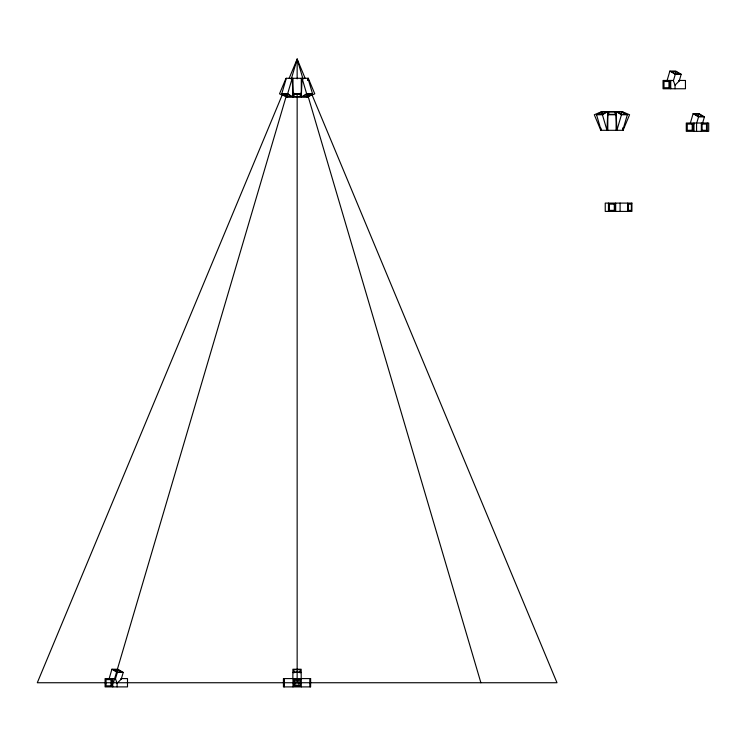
<?xml version="1.0" encoding="UTF-8"?>
<svg xmlns="http://www.w3.org/2000/svg" width="746" height="746" viewBox="0 0 746 746"><rect width="100%" height="100%" fill="white"/><g stroke="black" fill="none" stroke-linecap="round" stroke-linejoin="round"><path stroke-width="1.12" d="M607.785 130.308L607.822 111.555L602.414 114.753L596.539 114.753L601.117 130.308M117.094 686.898L117.094 683.299L115.369 678.58L105.093 678.58L105.093 686.898L127.501 686.898L127.501 678.58L121.048 678.58M675.037 88.765L675.046 85.165L673.321 80.456L663.045 80.456L663.045 88.765L685.453 88.765L685.453 80.456L679 80.456M306.671 93.847L301.272 97.045L302.093 78.293L306.671 93.847L312.555 93.847L307.967 78.293L307.874 80.493M601.901 111.592L601.808 113.793L601.901 111.592L621.894 111.555L629.568 114.753L623.087 130.308L600.791 130.308L594.31 114.753L601.985 111.555L596.539 114.753M607.785 111.592L606.992 130.308L602.414 114.753M308.163 80.493L308.294 78.293L285.998 78.293L279.517 93.847L287.191 97.045L307.1 97.045L314.775 93.847L308.294 78.293M600.791 130.308L600.922 128.098M109.168 678.58L111.919 669.227L117.803 669.227L123.23 672.426L121.244 679.149L117.094 683.299M287.107 97.045L281.736 93.847L286.324 78.293M113.411 682.739L286.94 93.754M291.22 79.225L297.15 59.102L305.207 78.461M116.768 672.957L117.747 669.628L121.812 672.025L117.402 672.025L113.336 669.628L117.747 669.628M281.736 93.847L287.62 93.847L292.199 78.293L293.019 97.045L292.991 78.293M115.369 679.149L117.346 672.426L123.23 672.426M287.229 96.644L291.63 96.644L287.564 94.248L283.154 94.248L287.229 96.644L288.04 93.884M621.054 114.716L621.866 111.956L625.931 114.352L621.521 114.352L617.455 111.956L621.866 111.956M621.465 114.753L616.886 130.308L616.065 111.555L621.465 114.753L627.349 114.753L622.761 130.308L622.677 128.098M667.12 80.456L669.871 71.094L675.755 71.094L681.182 74.292L679.196 81.025L675.046 85.165M675.046 73.714L675.699 71.495L679.765 73.901L675.354 73.901L671.288 71.495L675.699 71.495M673.321 81.025L675.298 74.292L681.182 74.292M690.367 123.025L693.118 113.672L699.002 113.672L704.429 116.87L702.611 123.025M698.284 116.292L698.946 114.073L703.012 116.469L698.601 116.469L694.535 114.073L698.946 114.073M704.429 116.87L698.545 116.87L696.736 123.025L708.7 123.025L708.7 131.343L686.292 131.343L686.292 123.025L696.568 123.025L696.568 131.343M282.361 94.593L37.3 682.739L556.992 682.739L311.931 94.593M289.084 78.461L297.15 59.102L303.072 79.225M307.072 96.644L311.138 94.248L306.727 94.248L302.662 96.644L307.072 96.644L306.252 93.884M307.184 97.008L312.555 93.847M602.022 111.956L597.947 114.352L602.358 114.352L606.433 111.956L602.022 111.956L602.833 114.716M670.663 81.491L664.005 81.491L664.005 87.73L670.663 87.73M292.991 93.847L301.3 93.847M294.027 94.248L300.265 94.248M607.785 114.753L616.103 114.753M693.892 124.069L687.252 124.069L687.252 130.308L693.015 130.308L693.015 124.069M701.921 124.069L706.499 124.069L706.499 130.308L701.594 130.308M615.291 204.143L609.379 204.143L609.379 210.372L615.291 210.372M628.179 204.143L631.386 204.143L631.386 210.372L628.179 210.372M293.905 672.025L300.144 672.025M292.87 672.426L301.188 672.426M112.693 679.615L106.053 679.615L106.053 685.854L111.816 685.854L111.816 679.615M293.654 679.615L300.405 679.615M293.654 685.854L300.405 685.854M669.871 71.094L675.298 74.292M693.118 113.672L698.545 116.87M621.977 111.592L627.349 114.753M287.62 93.847L293.019 97.045M111.919 669.227L117.346 672.426M307.352 93.754L480.881 682.739M622.957 128.098L623.087 130.308M707.236 123.025L707.236 131.343M702.089 124.069L702.089 130.308M701.352 123.025L701.352 131.343M693.976 123.025L693.976 131.343M692.223 124.069L692.223 130.308M679.196 80.456L679.196 81.025M670.729 80.456L670.729 88.765M669.768 81.491L669.768 87.73M668.976 81.491L668.976 87.73M628.263 204.143L628.263 210.372M627.74 203.099L627.74 211.416M620.094 203.099L620.094 211.416M616.103 111.592L616.103 130.308M615.674 203.099L615.674 211.416M614.779 204.143L614.779 210.372M614.312 204.143L614.312 210.372M608.475 203.099L608.475 211.416M310.224 679.615L310.224 685.854M310.14 678.58L310.14 686.898M301.3 78.293L301.3 97.008M301.3 678.58L301.3 686.898M301.188 678.58L301.188 669.227L292.87 669.227L292.87 678.58M300.265 93.194L300.265 96.644L294.027 96.644L294.027 93.194M300.265 679.615L300.265 685.854M300.144 672.957L300.144 669.628L293.905 669.628L293.905 672.957M300.144 679.615L300.144 685.854M298.223 679.615L298.223 685.854M297.15 59.102L297.15 78.889M297.15 94.015L297.15 682.739M295.836 679.615L295.836 685.854M294.027 679.615L294.027 685.854M293.905 679.615L293.905 685.854M292.991 678.58L292.991 686.898M284.151 678.58L284.151 686.898M283.834 679.615L283.834 685.854M121.244 678.58L121.244 679.149M112.777 678.58L112.777 686.898M111.023 679.615L111.023 685.854M615.058 111.956L608.82 111.956L608.82 114.352L615.058 114.352L615.058 111.956M631.899 203.099L605.239 203.099L605.239 211.416L631.899 211.416L631.899 203.099M310.625 678.58L283.433 678.58L283.433 686.898L310.625 686.898L310.625 678.58"/></g></svg>
